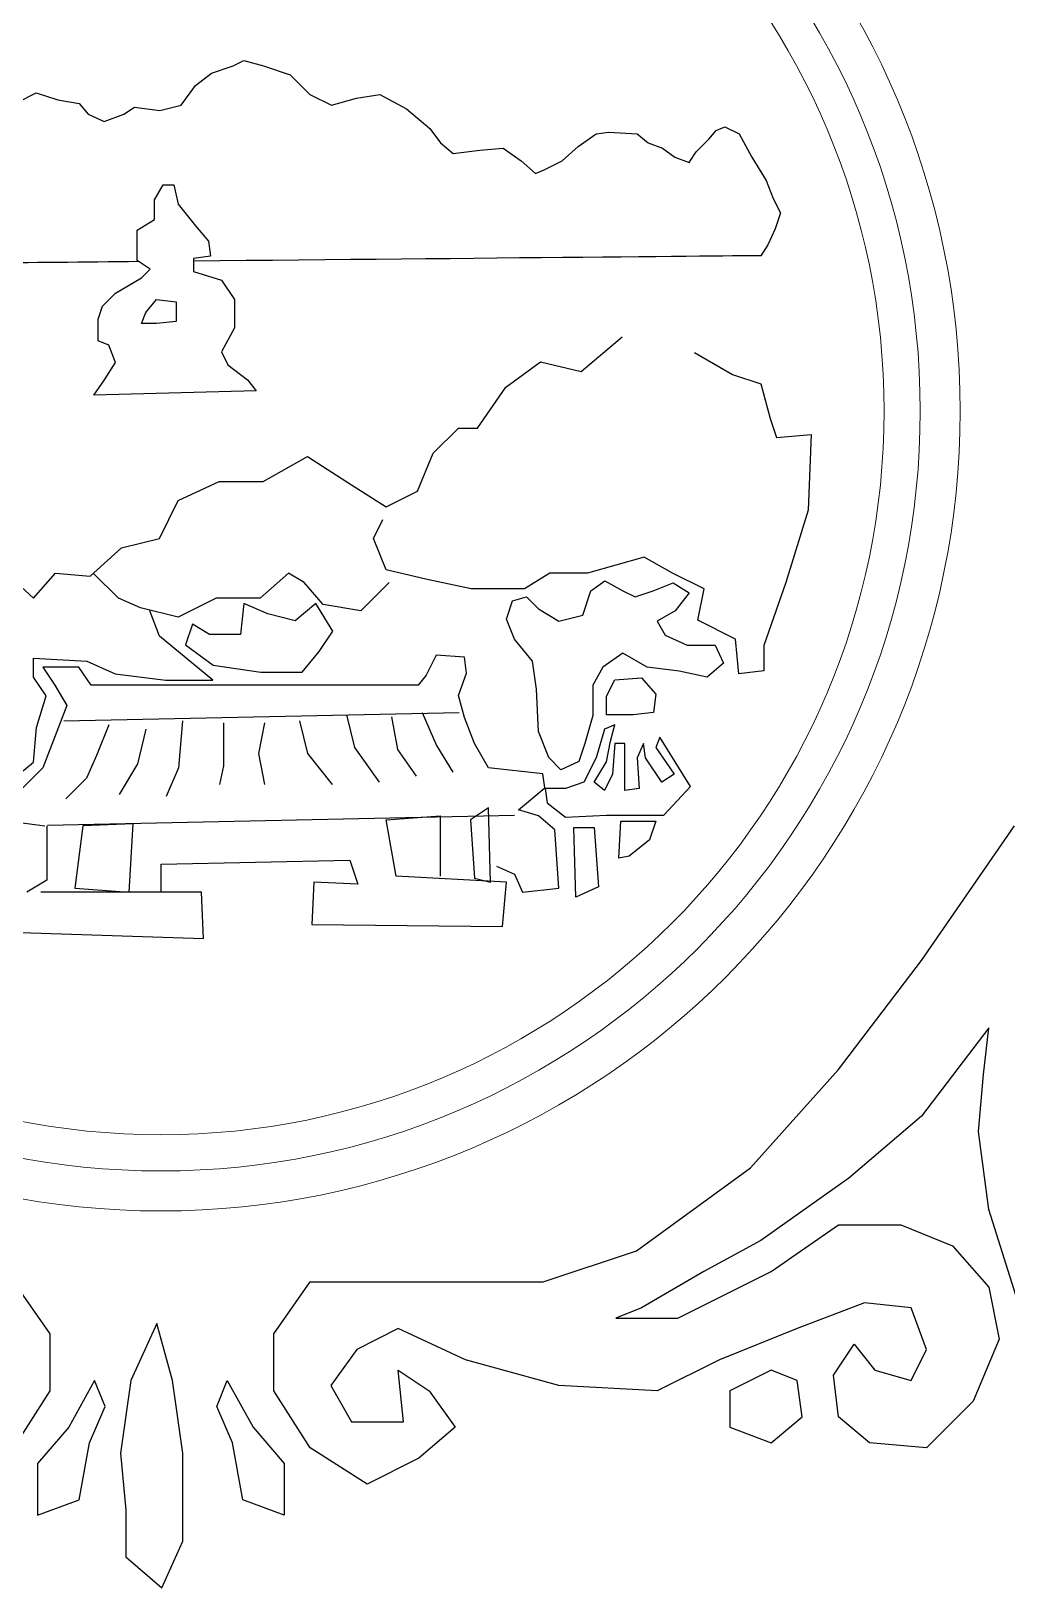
# Model space of a CAD drawing. Header units: millimetres. Extents: x -4199 to 23701, y -2708 to 11766.
# Drawn here: x -3291 to -2899, y 5671 to 6295 of the extents above; entities that cross this region are included whole.
import ezdxf

# ---------------------------------------------------------------- set-up
doc = ezdxf.new("R2010")
doc.units = ezdxf.units.MM
doc.styles.add('宋体', font='')
doc.styles.add('工程字', font='')
doc.styles.get('宋体').set_extended_font_data('SimSun')
doc.styles.get('工程字').set_extended_font_data('SimSun')

# ---------------------------------------------------------------- blocks, each defined once
blk = doc.blocks.new('ORDER_FORM')
at = {"color": 0, "linetype": 'Continuous', "lineweight": 0}
for radius in [320.88, 304.83, 290.31]:
    blk.add_circle((960.46, 8851.29), radius, dxfattribs=at)
at = {"color": 0}
for points in [[(974.32, 8981.83), (974.32, 8981.83), (980.79, 8986.86), (980.79, 8986.86)], [(980.79, 8986.86), (980.79, 8986.86), (989.4, 8989.73), (989.4, 8989.73)], [(989.4, 8989.73), (989.4, 8989.73), (993.71, 8991.88), (993.71, 8991.88)], [(993.71, 8991.88), (993.71, 8991.88), (1001.61, 8989.73), (1001.61, 8989.73)], [(1001.61, 8989.73), (1001.61, 8989.73), (1012.38, 8986.14), (1012.38, 8986.14)], [(1012.38, 8986.14), (1012.38, 8986.14), (1020.28, 8978.24), (1020.28, 8978.24)], [(968.58, 8973.93), (968.58, 8973.93), (974.32, 8981.83), (974.32, 8981.83)], [(903.23, 8975.37), (903.23, 8975.37), (910.41, 8978.96), (910.41, 8978.96)], [(910.41, 8978.96), (910.41, 8978.96), (919.03, 8976.08), (919.03, 8976.08)], [(919.03, 8976.08), (919.03, 8976.08), (927.64, 8974.65), (927.64, 8974.65)], [(927.64, 8974.65), (927.64, 8974.65), (931.23, 8970.34), (931.23, 8970.34)], [(959.96, 8971.78), (959.96, 8971.78), (968.58, 8973.93), (968.58, 8973.93)], [(1020.28, 8978.24), (1020.28, 8978.24), (1028.9, 8973.93), (1028.9, 8973.93)], [(1028.9, 8973.93), (1028.9, 8973.93), (1038.96, 8976.8), (1038.96, 8976.8)], [(1038.96, 8976.8), (1038.96, 8976.8), (1048.29, 8978.24), (1048.29, 8978.24)], [(1048.29, 8978.24), (1048.29, 8978.24), (1059.06, 8972.49), (1059.06, 8972.49)], [(931.23, 8970.34), (931.23, 8970.34), (937.7, 8967.47), (937.7, 8967.47)], [(937.7, 8967.47), (937.7, 8967.47), (945.6, 8970.34), (945.6, 8970.34)], [(945.6, 8970.34), (945.6, 8970.34), (949.91, 8973.21), (949.91, 8973.21)], [(949.91, 8973.21), (949.91, 8973.21), (959.96, 8971.78), (959.96, 8971.78)], [(1059.06, 8972.49), (1059.06, 8972.49), (1068.4, 8964.59), (1068.4, 8964.59)], [(1068.4, 8964.59), (1068.4, 8964.59), (1072.71, 8958.85), (1072.71, 8958.85)], [(1128.01, 8957.41), (1128.01, 8957.41), (1135.19, 8962.44), (1135.19, 8962.44)], [(1135.19, 8962.44), (1135.19, 8962.44), (1140.21, 8963.16), (1140.21, 8963.16)], [(1140.21, 8963.16), (1140.21, 8963.16), (1151.7, 8962.44), (1151.7, 8962.44)], [(1151.7, 8962.44), (1151.7, 8962.44), (1156.01, 8958.85), (1156.01, 8958.85)], [(1180.43, 8960.29), (1180.43, 8960.29), (1183.3, 8963.88), (1183.3, 8963.88)], [(1183.3, 8963.88), (1183.3, 8963.88), (1186.89, 8965.31), (1186.89, 8965.31)], [(1186.89, 8965.31), (1186.89, 8965.31), (1192.64, 8962.44), (1192.64, 8962.44)], [(1192.64, 8962.44), (1192.64, 8962.44), (1197.67, 8953.1), (1197.67, 8953.1)], [(1072.71, 8958.85), (1072.71, 8958.85), (1077.74, 8954.54), (1077.74, 8954.54)], [(1077.74, 8954.54), (1077.74, 8954.54), (1088.51, 8955.98), (1088.51, 8955.98)], [(1088.51, 8955.98), (1088.51, 8955.98), (1097.84, 8956.69), (1097.84, 8956.69)], [(1097.84, 8956.69), (1097.84, 8956.69), (1105.03, 8951.67), (1105.03, 8951.67)], [(1121.54, 8951.67), (1121.54, 8951.67), (1128.01, 8957.41), (1128.01, 8957.41)], [(1156.01, 8958.85), (1156.01, 8958.85), (1161.76, 8956.69), (1161.76, 8956.69)], [(1161.76, 8956.69), (1161.76, 8956.69), (1166.79, 8953.1), (1166.79, 8953.1)], [(1172.53, 8950.95), (1172.53, 8950.95), (1175.4, 8955.26), (1175.4, 8955.26)], [(1175.4, 8955.26), (1175.4, 8955.26), (1180.43, 8960.29), (1180.43, 8960.29)], [(1105.03, 8951.67), (1105.03, 8951.67), (1110.77, 8946.64), (1110.77, 8946.64)], [(1114.36, 8948.08), (1114.36, 8948.08), (1121.54, 8951.67), (1121.54, 8951.67)], [(1166.79, 8953.1), (1166.79, 8953.1), (1172.53, 8950.95), (1172.53, 8950.95)], [(1197.67, 8953.1), (1197.67, 8953.1), (1203.41, 8943.77), (1203.41, 8943.77)], [(1110.77, 8946.64), (1110.77, 8946.64), (1114.36, 8948.08), (1114.36, 8948.08)], [(1203.41, 8943.77), (1203.41, 8943.77), (1206.28, 8936.59), (1206.28, 8936.59)], [(957.82, 8935.95), (957.82, 8935.95), (961.3, 8942.04), (961.3, 8942.04)], [(961.3, 8942.04), (961.3, 8942.04), (965.64, 8942.04), (965.64, 8942.04)], [(965.64, 8942.04), (965.64, 8942.04), (967.38, 8934.21), (967.38, 8934.21)], [(1206.28, 8936.59), (1206.28, 8936.59), (1209.16, 8930.84), (1209.16, 8930.84)], [(957.82, 8928.13), (957.82, 8928.13), (957.82, 8935.95), (957.82, 8935.95)], [(967.38, 8934.21), (967.38, 8934.21), (974.34, 8925.52), (974.34, 8925.52)], [(1209.16, 8930.84), (1209.16, 8930.84), (1207, 8924.38), (1207, 8924.38)], [(950.87, 8923.78), (950.87, 8923.78), (957.82, 8928.13), (957.82, 8928.13)], [(950.87, 8918.57), (950.87, 8918.57), (950.87, 8923.78), (950.87, 8923.78)], [(974.34, 8925.52), (974.34, 8925.52), (979.55, 8919.44), (979.55, 8919.44)], [(1207, 8924.38), (1207, 8924.38), (1204.13, 8917.91), (1204.13, 8917.91)], [(950.87, 8911.61), (950.87, 8911.61), (950.87, 8918.57), (950.87, 8918.57)], [(979.55, 8919.44), (979.55, 8919.44), (980.42, 8913.35), (980.42, 8913.35)], [(1204.13, 8917.91), (1204.13, 8917.91), (1201.26, 8913.61), (1201.26, 8913.61)], [(951.47, 8911.21), (929.63, 8911), (908.1, 8910.8), (887.74, 8910.6)], [(956.08, 8908.14), (956.08, 8908.14), (950.87, 8911.61), (950.87, 8911.61)], [(1201.26, 8913.61), (1201.26, 8913.61), (1086.85, 8912.51), (973.47, 8911.42)], [(980.42, 8913.35), (980.42, 8913.35), (973.47, 8912.48), (973.47, 8912.48)], [(973.47, 8912.48), (973.47, 8912.48), (973.47, 8907.27), (973.47, 8907.27)], [(952.6, 8904.66), (952.6, 8904.66), (956.08, 8908.14), (956.08, 8908.14)], [(973.47, 8907.27), (973.47, 8907.27), (984.77, 8903.79), (984.77, 8903.79)], [(942.17, 8898.57), (942.17, 8898.57), (952.6, 8904.66), (952.6, 8904.66)], [(984.77, 8903.79), (984.77, 8903.79), (989.98, 8895.97), (989.98, 8895.97)], [(935.22, 8888.14), (935.22, 8888.14), (936.96, 8893.36), (936.96, 8893.36)], [(936.96, 8893.36), (936.96, 8893.36), (942.17, 8898.57), (942.17, 8898.57)], [(954.34, 8890.75), (954.34, 8890.75), (958.69, 8895.97), (958.69, 8895.97)], [(958.69, 8895.97), (958.69, 8895.97), (966.51, 8895.1), (966.51, 8895.1)], [(966.51, 8895.1), (966.51, 8895.1), (966.51, 8887.27), (966.51, 8887.27)], [(989.98, 8895.97), (989.98, 8895.97), (989.98, 8884.67), (989.98, 8884.67)], [(935.22, 8879.45), (935.22, 8879.45), (935.22, 8888.14), (935.22, 8888.14)], [(952.6, 8886.4), (952.6, 8886.4), (954.34, 8890.75), (954.34, 8890.75)], [(958.69, 8886.4), (958.69, 8886.4), (952.6, 8886.4), (952.6, 8886.4)], [(966.51, 8887.27), (966.51, 8887.27), (958.69, 8886.4), (958.69, 8886.4)], [(989.98, 8884.67), (989.98, 8884.67), (984.77, 8875.1), (984.77, 8875.1)], [(1129.21, 8867.2), (1129.21, 8867.2), (1145.65, 8881.11), (1145.65, 8881.11)], [(939.57, 8877.71), (939.57, 8877.71), (935.22, 8879.45), (935.22, 8879.45)], [(942.17, 8870.76), (942.17, 8870.76), (939.57, 8877.71), (939.57, 8877.71)], [(984.77, 8875.1), (984.77, 8875.1), (987.37, 8869.89), (987.37, 8869.89)], [(1174.72, 8874.79), (1174.72, 8874.79), (1189.89, 8865.94), (1189.89, 8865.94)], [(937.83, 8863.8), (937.83, 8863.8), (942.17, 8870.76), (942.17, 8870.76)], [(987.37, 8869.89), (987.37, 8869.89), (995.2, 8863.8), (995.2, 8863.8)], [(1098.88, 8860.88), (1098.88, 8860.88), (1112.78, 8870.99), (1112.78, 8870.99)], [(1112.78, 8870.99), (1112.78, 8870.99), (1129.21, 8867.2), (1129.21, 8867.2)], [(933.48, 8857.72), (933.48, 8857.72), (937.83, 8863.8), (937.83, 8863.8)], [(995.2, 8863.8), (995.2, 8863.8), (998.67, 8859.46), (998.67, 8859.46)], [(1189.89, 8865.94), (1189.89, 8865.94), (1201.27, 8862.15), (1201.27, 8862.15)], [(1201.27, 8862.15), (1201.27, 8862.15), (1205.06, 8848.24), (1205.06, 8848.24)], [(998.67, 8859.46), (998.67, 8859.46), (933.48, 8857.72), (933.48, 8857.72)], [(1087.5, 8844.45), (1087.5, 8844.45), (1098.88, 8860.88), (1098.88, 8860.88)], [(1069.8, 8834.34), (1069.8, 8834.34), (1079.92, 8844.45), (1079.92, 8844.45)], [(1079.92, 8844.45), (1079.92, 8844.45), (1087.5, 8844.45), (1087.5, 8844.45)], [(1205.06, 8848.24), (1205.06, 8848.24), (1207.59, 8840.66), (1207.59, 8840.66)], [(1207.59, 8840.66), (1207.59, 8840.66), (1221.49, 8841.92), (1221.49, 8841.92)], [(1221.49, 8841.92), (1221.49, 8841.92), (1220.23, 8811.58), (1220.23, 8811.58)], [(1001.54, 8822.96), (1001.54, 8822.96), (1019.24, 8833.07), (1019.24, 8833.07)], [(1019.24, 8833.07), (1019.24, 8833.07), (1036.94, 8821.7), (1036.94, 8821.7)], [(1063.48, 8819.17), (1063.48, 8819.17), (1069.8, 8834.34), (1069.8, 8834.34)], [(967.41, 8815.38), (967.41, 8815.38), (983.85, 8822.96), (983.85, 8822.96)], [(983.85, 8822.96), (983.85, 8822.96), (1001.54, 8822.96), (1001.54, 8822.96)], [(1036.94, 8821.7), (1036.94, 8821.7), (1050.84, 8812.85), (1050.84, 8812.85)], [(1050.84, 8812.85), (1050.84, 8812.85), (1063.48, 8819.17), (1063.48, 8819.17)], [(959.83, 8800.21), (959.83, 8800.21), (967.41, 8815.38), (967.41, 8815.38)], [(1220.23, 8811.58), (1220.23, 8811.58), (1211.38, 8782.51), (1211.38, 8782.51)], [(1045.79, 8800.21), (1045.79, 8800.21), (1049.58, 8807.79), (1049.58, 8807.79)], [(944.66, 8796.41), (944.66, 8796.41), (959.83, 8800.21), (959.83, 8800.21)], [(1050.84, 8787.57), (1050.84, 8787.57), (1045.79, 8800.21), (1045.79, 8800.21)], [(932.02, 8785.04), (932.02, 8785.04), (944.66, 8796.41), (944.66, 8796.41)], [(1154.5, 8792.62), (1154.5, 8792.62), (1131.74, 8786.3), (1131.74, 8786.3)], [(1165.87, 8786.3), (1165.87, 8786.3), (1154.5, 8792.62), (1154.5, 8792.62)], [(894.1, 8790.09), (894.1, 8790.09), (909.27, 8776.19), (909.27, 8776.19)], [(909.27, 8776.19), (909.27, 8776.19), (918.12, 8786.3), (918.12, 8786.3)], [(918.12, 8786.3), (918.12, 8786.3), (932.02, 8785.04), (932.02, 8785.04)], [(943.4, 8776.19), (943.4, 8776.19), (933.28, 8786.3), (933.28, 8786.3)], [(1011.66, 8786.3), (1011.66, 8786.3), (1000.28, 8776.19), (1000.28, 8776.19)], [(1017.98, 8782.51), (1017.98, 8782.51), (1011.66, 8786.3), (1011.66, 8786.3)], [(1067.28, 8783.77), (1067.28, 8783.77), (1050.84, 8787.57), (1050.84, 8787.57)], [(1116.57, 8786.3), (1116.57, 8786.3), (1106.46, 8779.98), (1106.46, 8779.98)], [(1131.74, 8786.3), (1131.74, 8786.3), (1116.57, 8786.3), (1116.57, 8786.3)], [(1178.51, 8779.98), (1178.51, 8779.98), (1165.87, 8786.3), (1165.87, 8786.3)], [(1025.56, 8773.66), (1025.56, 8773.66), (1017.98, 8782.51), (1017.98, 8782.51)], [(1052.11, 8782.51), (1052.11, 8782.51), (1040.73, 8771.13), (1040.73, 8771.13)], [(1084.97, 8779.98), (1084.97, 8779.98), (1067.28, 8783.77), (1067.28, 8783.77)], [(1106.46, 8779.98), (1106.46, 8779.98), (1084.97, 8779.98), (1084.97, 8779.98)], [(1133.06, 8779.14), (1133.06, 8779.14), (1138.7, 8783.17), (1138.7, 8783.17)], [(1138.7, 8783.17), (1138.7, 8783.17), (1145.95, 8779.14), (1145.95, 8779.14)], [(1158.04, 8779.14), (1158.04, 8779.14), (1166.1, 8782.37), (1166.1, 8782.37)], [(1166.1, 8782.37), (1166.1, 8782.37), (1172.54, 8778.34), (1172.54, 8778.34)], [(1175.99, 8767.34), (1175.99, 8767.34), (1178.51, 8779.98), (1178.51, 8779.98)], [(1211.38, 8782.51), (1211.38, 8782.51), (1202.53, 8757.23), (1202.53, 8757.23)], [(952.25, 8772.4), (952.25, 8772.4), (943.4, 8776.19), (943.4, 8776.19)], [(982.58, 8776.19), (982.58, 8776.19), (967.41, 8768.61), (967.41, 8768.61)], [(1000.28, 8776.19), (1000.28, 8776.19), (982.58, 8776.19), (982.58, 8776.19)], [(993.75, 8774.04), (993.75, 8774.04), (992.37, 8761.67), (992.37, 8761.67)], [(1003.37, 8769.91), (1003.37, 8769.91), (993.75, 8774.04), (993.75, 8774.04)], [(1022.61, 8774.04), (1022.61, 8774.04), (1014.37, 8767.17), (1014.37, 8767.17)], [(1029.49, 8763.04), (1029.49, 8763.04), (1022.61, 8774.04), (1022.61, 8774.04)], [(1099.21, 8767.86), (1099.21, 8767.86), (1101.63, 8775.11), (1101.63, 8775.11)], [(1101.63, 8775.11), (1101.63, 8775.11), (1107.27, 8776.73), (1107.27, 8776.73)], [(1107.27, 8776.73), (1107.27, 8776.73), (1112.1, 8771.89), (1112.1, 8771.89)], [(1129.83, 8769.47), (1129.83, 8769.47), (1133.06, 8779.14), (1133.06, 8779.14)], [(1145.95, 8779.14), (1145.95, 8779.14), (1150.79, 8776.73), (1150.79, 8776.73)], [(1150.79, 8776.73), (1150.79, 8776.73), (1158.04, 8779.14), (1158.04, 8779.14)], [(1172.54, 8778.34), (1172.54, 8778.34), (1166.9, 8771.08), (1166.9, 8771.08)], [(967.41, 8768.61), (967.41, 8768.61), (952.25, 8772.4), (952.25, 8772.4)], [(959.83, 8761.02), (959.83, 8761.02), (956.04, 8771.13), (956.04, 8771.13)], [(1014.37, 8767.17), (1014.37, 8767.17), (1003.37, 8769.91), (1003.37, 8769.91)], [(1040.73, 8771.13), (1040.73, 8771.13), (1025.56, 8773.66), (1025.56, 8773.66)], [(1102.43, 8759.8), (1102.43, 8759.8), (1099.21, 8767.86), (1099.21, 8767.86)], [(1112.1, 8771.89), (1112.1, 8771.89), (1120.16, 8767.06), (1120.16, 8767.06)], [(1120.16, 8767.06), (1120.16, 8767.06), (1129.83, 8769.47), (1129.83, 8769.47)], [(1166.9, 8771.08), (1166.9, 8771.08), (1159.65, 8767.06), (1159.65, 8767.06)], [(973.13, 8765.79), (973.13, 8765.79), (970.38, 8757.54), (970.38, 8757.54)], [(980, 8761.67), (980, 8761.67), (973.13, 8765.79), (973.13, 8765.79)], [(992.37, 8761.67), (992.37, 8761.67), (980, 8761.67), (980, 8761.67)], [(1023.99, 8754.79), (1023.99, 8754.79), (1029.49, 8763.04), (1029.49, 8763.04)], [(1159.65, 8767.06), (1159.65, 8767.06), (1162.87, 8761.41), (1162.87, 8761.41)], [(1162.87, 8761.41), (1162.87, 8761.41), (1171.74, 8757.38), (1171.74, 8757.38)], [(1191.15, 8759.76), (1191.15, 8759.76), (1175.99, 8767.34), (1175.99, 8767.34)], [(981.32, 8743.32), (981.32, 8743.32), (959.83, 8761.02), (959.83, 8761.02)], [(970.38, 8757.54), (970.38, 8757.54), (981.38, 8749.3), (981.38, 8749.3)], [(1109.68, 8750.94), (1109.68, 8750.94), (1102.43, 8759.8), (1102.43, 8759.8)], [(1171.74, 8757.38), (1171.74, 8757.38), (1183.02, 8757.38), (1183.02, 8757.38)], [(1183.02, 8757.38), (1183.02, 8757.38), (1186.24, 8750.13), (1186.24, 8750.13)], [(1192.42, 8745.85), (1192.42, 8745.85), (1191.15, 8759.76), (1191.15, 8759.76)], [(1202.53, 8757.23), (1202.53, 8757.23), (1202.53, 8747.12), (1202.53, 8747.12)], [(909.27, 8744.59), (909.27, 8744.59), (909.27, 8752.17), (909.27, 8752.17)], [(909.27, 8752.17), (909.27, 8752.17), (930.76, 8750.91), (930.76, 8750.91)], [(930.76, 8750.91), (930.76, 8750.91), (942.13, 8745.85), (942.13, 8745.85)], [(981.38, 8749.3), (981.38, 8749.3), (1000.62, 8746.55), (1000.62, 8746.55)], [(1017.12, 8746.55), (1017.12, 8746.55), (1023.99, 8754.79), (1023.99, 8754.79)], [(1071, 8753.36), (1071, 8753.36), (1066.97, 8745.3), (1066.97, 8745.3)], [(1082.28, 8752.55), (1082.28, 8752.55), (1071, 8753.36), (1071, 8753.36)], [(1083.09, 8746.1), (1083.09, 8746.1), (1082.28, 8752.55), (1082.28, 8752.55)], [(1111.3, 8739.66), (1111.3, 8739.66), (1109.68, 8750.94), (1109.68, 8750.94)], [(1145.95, 8754.16), (1145.95, 8754.16), (1137.89, 8748.52), (1137.89, 8748.52)], [(1155.62, 8748.52), (1155.62, 8748.52), (1145.95, 8754.16), (1145.95, 8754.16)], [(1186.24, 8750.13), (1186.24, 8750.13), (1179.8, 8744.49), (1179.8, 8744.49)], [(914.32, 8737), (914.32, 8737), (909.27, 8744.59), (909.27, 8744.59)], [(927.56, 8748.52), (927.56, 8748.52), (913.05, 8748.52), (913.05, 8748.52)], [(913.05, 8748.52), (913.05, 8748.52), (917.88, 8741.27), (917.88, 8741.27)], [(932.39, 8741.27), (932.39, 8741.27), (927.56, 8748.52), (927.56, 8748.52)], [(942.13, 8745.85), (942.13, 8745.85), (962.36, 8743.32), (962.36, 8743.32)], [(962.36, 8743.32), (962.36, 8743.32), (981.32, 8743.32), (981.32, 8743.32)], [(1000.62, 8746.55), (1000.62, 8746.55), (1017.12, 8746.55), (1017.12, 8746.55)], [(1066.97, 8745.3), (1066.97, 8745.3), (1063.75, 8741.27), (1063.75, 8741.27)], [(1079.87, 8737.24), (1079.87, 8737.24), (1083.09, 8746.1), (1083.09, 8746.1)], [(1137.89, 8748.52), (1137.89, 8748.52), (1133.86, 8741.27), (1133.86, 8741.27)], [(1139.35, 8736.89), (1139.35, 8736.89), (1142.64, 8743.47), (1142.64, 8743.47)], [(1142.64, 8743.47), (1142.64, 8743.47), (1153.32, 8744.29), (1153.32, 8744.29)], [(1153.32, 8744.29), (1153.32, 8744.29), (1159.08, 8737.72), (1159.08, 8737.72)], [(1168.51, 8746.91), (1168.51, 8746.91), (1155.62, 8748.52), (1155.62, 8748.52)], [(1179.8, 8744.49), (1179.8, 8744.49), (1168.51, 8746.91), (1168.51, 8746.91)], [(1202.53, 8747.12), (1202.53, 8747.12), (1192.42, 8745.85), (1192.42, 8745.85)], [(910.53, 8724.36), (910.53, 8724.36), (914.32, 8737), (914.32, 8737)], [(917.88, 8741.27), (917.88, 8741.27), (922.72, 8733.21), (922.72, 8733.21)], [(1063.75, 8741.27), (1063.75, 8741.27), (932.39, 8741.27), (932.39, 8741.27)], [(1082.28, 8728.37), (1082.28, 8728.37), (1079.87, 8737.24), (1079.87, 8737.24)], [(1112.1, 8722.73), (1112.1, 8722.73), (1111.3, 8739.66), (1111.3, 8739.66)], [(1133.86, 8741.27), (1133.86, 8741.27), (1133.86, 8729.18), (1133.86, 8729.18)], [(1139.35, 8729.49), (1139.35, 8729.49), (1139.35, 8736.89), (1139.35, 8736.89)], [(1159.08, 8737.72), (1159.08, 8737.72), (1158.26, 8730.32), (1158.26, 8730.32)], [(922.72, 8733.21), (922.72, 8733.21), (918.69, 8722.73), (918.69, 8722.73)], [(921.48, 8727.03), (921.48, 8727.03), (1080.15, 8730.32), (1080.15, 8730.32)], [(1065.35, 8730.32), (1065.35, 8730.32), (1071.11, 8717.16), (1071.11, 8717.16)], [(1158.26, 8730.32), (1158.26, 8730.32), (1150.03, 8729.49), (1150.03, 8729.49)], [(909.27, 8710.46), (909.27, 8710.46), (910.53, 8724.36), (910.53, 8724.36)], [(939.57, 8725.38), (939.57, 8725.38), (934.64, 8713.05), (934.64, 8713.05)], [(969.17, 8727.03), (969.17, 8727.03), (967.52, 8708.12), (967.52, 8708.12)], [(985.61, 8726.21), (985.61, 8726.21), (985.61, 8708.94), (985.61, 8708.94)], [(1002.05, 8726.21), (1002.05, 8726.21), (999.58, 8713.87), (999.58, 8713.87)], [(1016.03, 8727.03), (1016.03, 8727.03), (1019.32, 8713.87), (1019.32, 8713.87)], [(1034.94, 8729.49), (1034.94, 8729.49), (1038.22, 8716.34), (1038.22, 8716.34)], [(1053.02, 8728.67), (1053.02, 8728.67), (1055.49, 8715.52), (1055.49, 8715.52)], [(1086.31, 8717.9), (1086.31, 8717.9), (1082.28, 8728.37), (1082.28, 8728.37)], [(1133.86, 8729.18), (1133.86, 8729.18), (1130.64, 8717.9), (1130.64, 8717.9)], [(1142.64, 8725.38), (1142.64, 8725.38), (1138.52, 8723.74), (1138.52, 8723.74)], [(1150.03, 8729.49), (1150.03, 8729.49), (1139.35, 8729.49), (1139.35, 8729.49)], [(1140.99, 8718.81), (1140.99, 8718.81), (1142.64, 8725.38), (1142.64, 8725.38)], [(918.69, 8722.73), (918.69, 8722.73), (913.05, 8708.23), (913.05, 8708.23)], [(954.37, 8723.74), (954.37, 8723.74), (951.08, 8709.76), (951.08, 8709.76)], [(1091.96, 8708.23), (1091.96, 8708.23), (1086.31, 8717.9), (1086.31, 8717.9)], [(1116.13, 8712.26), (1116.13, 8712.26), (1112.1, 8722.73), (1112.1, 8722.73)], [(1130.64, 8717.9), (1130.64, 8717.9), (1128.22, 8710.64), (1128.22, 8710.64)], [(1138.52, 8723.74), (1138.52, 8723.74), (1135.24, 8712.23), (1135.24, 8712.23)], [(1139.35, 8710.58), (1139.35, 8710.58), (1140.99, 8718.81), (1140.99, 8718.81)], [(1142.64, 8717.98), (1142.64, 8717.98), (1141.81, 8705.65), (1141.81, 8705.65)], [(1146.75, 8717.98), (1146.75, 8717.98), (1142.64, 8717.98), (1142.64, 8717.98)], [(1146.75, 8699.08), (1146.75, 8699.08), (1146.75, 8717.98), (1146.75, 8717.98)], [(1154.15, 8717.98), (1154.15, 8717.98), (1151.68, 8712.23), (1151.68, 8712.23)], [(1154.97, 8712.23), (1154.97, 8712.23), (1154.15, 8717.98), (1154.15, 8717.98)], [(1160.72, 8720.45), (1160.72, 8720.45), (1159.08, 8716.34), (1159.08, 8716.34)], [(1173.05, 8700.72), (1173.05, 8700.72), (1160.72, 8720.45), (1160.72, 8720.45)], [(934.64, 8713.05), (934.64, 8713.05), (930.53, 8704.01), (930.53, 8704.01)], [(999.58, 8713.87), (999.58, 8713.87), (1002.05, 8701.54), (1002.05, 8701.54)], [(1019.32, 8713.87), (1019.32, 8713.87), (1029.18, 8701.54), (1029.18, 8701.54)], [(1038.22, 8716.34), (1038.22, 8716.34), (1048.09, 8702.36), (1048.09, 8702.36)], [(1055.49, 8715.52), (1055.49, 8715.52), (1062.89, 8704.83), (1062.89, 8704.83)], [(1071.11, 8717.16), (1071.11, 8717.16), (1077.69, 8706.47), (1077.69, 8706.47)], [(1120.97, 8707.42), (1120.97, 8707.42), (1116.13, 8712.26), (1116.13, 8712.26)], [(1135.24, 8712.23), (1135.24, 8712.23), (1130.3, 8702.36), (1130.3, 8702.36)], [(1151.68, 8712.23), (1151.68, 8712.23), (1152.5, 8699.9), (1152.5, 8699.9)], [(1161.54, 8702.36), (1161.54, 8702.36), (1154.97, 8712.23), (1154.97, 8712.23)], [(1159.08, 8716.34), (1159.08, 8716.34), (1166.48, 8705.65), (1166.48, 8705.65)], [(901.68, 8704.14), (901.68, 8704.14), (909.27, 8710.46), (909.27, 8710.46)], [(913.05, 8708.23), (913.05, 8708.23), (904.99, 8700.17), (904.99, 8700.17)], [(951.08, 8709.76), (951.08, 8709.76), (943.68, 8697.43), (943.68, 8697.43)], [(967.52, 8708.12), (967.52, 8708.12), (962.59, 8696.61), (962.59, 8696.61)], [(985.61, 8708.94), (985.61, 8708.94), (983.96, 8701.54), (983.96, 8701.54)], [(1113.71, 8705.81), (1113.71, 8705.81), (1091.96, 8708.23), (1091.96, 8708.23)], [(1114.52, 8700.17), (1114.52, 8700.17), (1113.71, 8705.81), (1113.71, 8705.81)], [(1128.22, 8710.64), (1128.22, 8710.64), (1120.97, 8707.42), (1120.97, 8707.42)], [(1134.41, 8702.36), (1134.41, 8702.36), (1139.35, 8710.58), (1139.35, 8710.58)], [(1141.81, 8705.65), (1141.81, 8705.65), (1138.52, 8699.08), (1138.52, 8699.08)], [(1166.48, 8705.65), (1166.48, 8705.65), (1161.54, 8702.36), (1161.54, 8702.36)], [(930.53, 8704.01), (930.53, 8704.01), (922.3, 8695.79), (922.3, 8695.79)], [(1104.04, 8691.3), (1104.04, 8691.3), (1114.52, 8700.17), (1114.52, 8700.17)], [(1122.9, 8699.9), (1122.9, 8699.9), (1114.68, 8699.9), (1114.68, 8699.9)], [(1114.68, 8699.9), (1114.68, 8699.9), (1115.5, 8694.14), (1115.5, 8694.14)], [(1130.3, 8702.36), (1130.3, 8702.36), (1122.9, 8699.9), (1122.9, 8699.9)], [(1138.52, 8699.08), (1138.52, 8699.08), (1134.41, 8702.36), (1134.41, 8702.36)], [(1152.5, 8699.9), (1152.5, 8699.9), (1146.75, 8699.08), (1146.75, 8699.08)], [(1162.37, 8689.21), (1162.37, 8689.21), (1173.05, 8700.72), (1173.05, 8700.72)], [(1115.5, 8694.14), (1115.5, 8694.14), (1122.9, 8688.39), (1122.9, 8688.39)], [(901.77, 8686.47), (901.77, 8686.47), (913.86, 8684.86), (913.86, 8684.86)], [(914.9, 8685.1), (914.9, 8685.1), (1102.35, 8689.21), (1102.35, 8689.21)], [(1050.86, 8687.27), (1050.86, 8687.27), (1072.61, 8688.88), (1072.61, 8688.88)], [(1054.88, 8664.71), (1054.88, 8664.71), (1050.86, 8687.27), (1050.86, 8687.27)], [(1072.61, 8688.88), (1072.61, 8688.88), (1072.61, 8664.71), (1072.61, 8664.71)], [(1091.96, 8692.11), (1091.96, 8692.11), (1084.7, 8687.27), (1084.7, 8687.27)], [(1084.7, 8687.27), (1084.7, 8687.27), (1086.31, 8663.9), (1086.31, 8663.9)], [(1092.76, 8662.29), (1092.76, 8662.29), (1091.96, 8692.11), (1091.96, 8692.11)], [(1112.1, 8688.88), (1112.1, 8688.88), (1104.04, 8691.3), (1104.04, 8691.3)], [(1118.55, 8683.24), (1118.55, 8683.24), (1112.1, 8688.88), (1112.1, 8688.88)], [(1122.9, 8688.39), (1122.9, 8688.39), (1139.35, 8689.21), (1139.35, 8689.21)], [(1139.35, 8689.21), (1139.35, 8689.21), (1162.37, 8689.21), (1162.37, 8689.21)], [(1144.28, 8671.94), (1144.28, 8671.94), (1145.1, 8686.74), (1145.1, 8686.74)], [(1145.1, 8686.74), (1145.1, 8686.74), (1159.08, 8686.74), (1159.08, 8686.74)], [(1159.08, 8686.74), (1159.08, 8686.74), (1156.61, 8679.34), (1156.61, 8679.34)], [(914.66, 8684.86), (914.66, 8684.86), (914.66, 8670.35), (914.66, 8670.35)], [(929.17, 8684.86), (929.17, 8684.86), (925.94, 8659.87), (925.94, 8659.87)], [(949.31, 8685.66), (949.31, 8685.66), (929.17, 8684.86), (929.17, 8684.86)], [(947.7, 8658.26), (947.7, 8658.26), (949.31, 8685.66), (949.31, 8685.66)], [(1120.16, 8659.87), (1120.16, 8659.87), (1118.55, 8683.24), (1118.55, 8683.24)], [(1126.19, 8684.28), (1126.19, 8684.28), (1134.41, 8684.28), (1134.41, 8684.28)], [(1127.01, 8656.32), (1127.01, 8656.32), (1126.19, 8684.28), (1126.19, 8684.28)], [(1134.41, 8684.28), (1134.41, 8684.28), (1136.06, 8660.43), (1136.06, 8660.43)], [(1265.76, 8630.86), (1265.76, 8630.86), (1303.19, 8684.93), (1303.19, 8684.93)], [(1156.61, 8679.34), (1156.61, 8679.34), (1148.39, 8672.77), (1148.39, 8672.77)], [(914.66, 8670.35), (914.66, 8670.35), (914.66, 8663.1), (914.66, 8663.1)], [(960.6, 8669.54), (960.6, 8669.54), (1036.35, 8671.16), (1036.35, 8671.16)], [(960.6, 8658.26), (960.6, 8658.26), (960.6, 8669.54), (960.6, 8669.54)], [(1036.35, 8671.16), (1036.35, 8671.16), (1039.57, 8661.48), (1039.57, 8661.48)], [(1095.18, 8668.74), (1095.18, 8668.74), (1102.43, 8665.51), (1102.43, 8665.51)], [(1148.39, 8672.77), (1148.39, 8672.77), (1144.28, 8671.94), (1144.28, 8671.94)], [(914.66, 8663.1), (914.66, 8663.1), (906.6, 8658.26), (906.6, 8658.26)], [(1021.84, 8662.29), (1021.84, 8662.29), (1021.04, 8645.37), (1021.04, 8645.37)], [(1039.57, 8661.48), (1039.57, 8661.48), (1021.84, 8662.29), (1021.84, 8662.29)], [(1099.21, 8662.29), (1099.21, 8662.29), (1054.88, 8664.71), (1054.88, 8664.71)], [(1086.31, 8663.9), (1086.31, 8663.9), (1092.76, 8662.29), (1092.76, 8662.29)], [(1097.6, 8644.56), (1097.6, 8644.56), (1099.21, 8662.29), (1099.21, 8662.29)], [(1102.43, 8665.51), (1102.43, 8665.51), (1105.66, 8658.26), (1105.66, 8658.26)], [(976.71, 8658.26), (976.71, 8658.26), (912.24, 8658.26), (912.24, 8658.26)], [(925.94, 8659.87), (925.94, 8659.87), (947.7, 8658.26), (947.7, 8658.26)], [(977.52, 8639.73), (977.52, 8639.73), (976.71, 8658.26), (976.71, 8658.26)], [(1105.66, 8658.26), (1105.66, 8658.26), (1120.16, 8659.87), (1120.16, 8659.87)], [(1136.06, 8660.43), (1136.06, 8660.43), (1127.01, 8656.32), (1127.01, 8656.32)], [(1021.04, 8645.37), (1021.04, 8645.37), (1097.6, 8644.56), (1097.6, 8644.56)], [(904.18, 8642.14), (904.18, 8642.14), (977.52, 8639.73), (977.52, 8639.73)], [(1232.48, 8587.19), (1232.48, 8587.19), (1265.76, 8630.86), (1265.76, 8630.86)], [(1292.79, 8603.82), (1292.79, 8603.82), (1265.76, 8568.47), (1265.76, 8568.47)], [(1290.71, 8585.11), (1290.71, 8585.11), (1292.79, 8603.82), (1292.79, 8603.82)], [(1197.13, 8547.67), (1197.13, 8547.67), (1232.48, 8587.19), (1232.48, 8587.19)], [(1288.63, 8562.23), (1288.63, 8562.23), (1290.71, 8585.11), (1290.71, 8585.11)], [(1265.76, 8568.47), (1265.76, 8568.47), (1236.64, 8543.51), (1236.64, 8543.51)], [(1292.79, 8531.04), (1292.79, 8531.04), (1288.63, 8562.23), (1288.63, 8562.23)], [(1151.37, 8514.4), (1151.37, 8514.4), (1197.13, 8547.67), (1197.13, 8547.67)], [(1236.64, 8543.51), (1236.64, 8543.51), (1201.29, 8518.56), (1201.29, 8518.56)], [(1305.27, 8491.52), (1305.27, 8491.52), (1292.79, 8531.04), (1292.79, 8531.04)], [(1205.45, 8506.08), (1205.45, 8506.08), (1232.48, 8524.8), (1232.48, 8524.8)], [(1232.48, 8524.8), (1232.48, 8524.8), (1257.44, 8524.8), (1257.44, 8524.8)], [(1257.44, 8524.8), (1257.44, 8524.8), (1278.24, 8516.48), (1278.24, 8516.48)], [(1201.29, 8518.56), (1201.29, 8518.56), (1178.41, 8506.08), (1178.41, 8506.08)], [(1113.94, 8501.92), (1113.94, 8501.92), (1151.37, 8514.4), (1151.37, 8514.4)], [(1278.24, 8516.48), (1278.24, 8516.48), (1292.79, 8499.84), (1292.79, 8499.84)], [(1178.41, 8506.08), (1178.41, 8506.08), (1153.45, 8491.52), (1153.45, 8491.52)], [(1168.01, 8487.36), (1168.01, 8487.36), (1205.45, 8506.08), (1205.45, 8506.08)], [(915.97, 8481.12), (915.97, 8481.12), (901.41, 8501.92), (901.41, 8501.92)], [(1005.8, 8481.12), (1005.8, 8481.12), (1020.35, 8501.92), (1020.35, 8501.92)], [(1020.35, 8501.92), (1020.35, 8501.92), (1053.63, 8501.92), (1053.63, 8501.92)], [(1053.63, 8501.92), (1053.63, 8501.92), (1113.94, 8501.92), (1113.94, 8501.92)], [(1292.79, 8499.84), (1292.79, 8499.84), (1296.95, 8479.04), (1296.95, 8479.04)], [(1242.88, 8493.6), (1242.88, 8493.6), (1215.85, 8483.2), (1215.85, 8483.2)], [(1261.6, 8491.52), (1261.6, 8491.52), (1242.88, 8493.6), (1242.88, 8493.6)], [(1153.45, 8491.52), (1153.45, 8491.52), (1143.06, 8487.36), (1143.06, 8487.36)], [(1143.06, 8487.36), (1143.06, 8487.36), (1168.01, 8487.36), (1168.01, 8487.36)], [(1267.84, 8474.88), (1267.84, 8474.88), (1261.6, 8491.52), (1261.6, 8491.52)], [(915.97, 8458.25), (915.97, 8458.25), (915.97, 8481.12), (915.97, 8481.12)], [(958.8, 8485.28), (958.8, 8485.28), (948.4, 8462.41), (948.4, 8462.41)], [(965.04, 8462.41), (965.04, 8462.41), (958.8, 8485.28), (958.8, 8485.28)], [(1005.8, 8458.25), (1005.8, 8458.25), (1005.8, 8481.12), (1005.8, 8481.12)], [(1055.71, 8483.2), (1055.71, 8483.2), (1039.07, 8474.88), (1039.07, 8474.88)], [(1082.74, 8470.72), (1082.74, 8470.72), (1055.71, 8483.2), (1055.71, 8483.2)], [(1215.85, 8483.2), (1215.85, 8483.2), (1184.65, 8470.72), (1184.65, 8470.72)], [(1039.07, 8474.88), (1039.07, 8474.88), (1028.67, 8460.33), (1028.67, 8460.33)], [(1230.4, 8464.48), (1230.4, 8464.48), (1238.72, 8476.96), (1238.72, 8476.96)], [(1238.72, 8476.96), (1238.72, 8476.96), (1247.04, 8466.56), (1247.04, 8466.56)], [(1261.6, 8462.41), (1261.6, 8462.41), (1267.84, 8474.88), (1267.84, 8474.88)], [(1296.95, 8479.04), (1296.95, 8479.04), (1286.56, 8454.09), (1286.56, 8454.09)], [(1120.18, 8460.33), (1120.18, 8460.33), (1082.74, 8470.72), (1082.74, 8470.72)], [(1184.65, 8470.72), (1184.65, 8470.72), (1159.69, 8458.25), (1159.69, 8458.25)], [(933.85, 8462.41), (933.85, 8462.41), (923.45, 8443.69), (923.45, 8443.69)], [(938.01, 8452.01), (938.01, 8452.01), (933.85, 8462.41), (933.85, 8462.41)], [(948.4, 8462.41), (948.4, 8462.41), (944.24, 8433.29), (944.24, 8433.29)], [(969.2, 8433.29), (969.2, 8433.29), (965.04, 8462.41), (965.04, 8462.41)], [(982.92, 8452.01), (982.92, 8452.01), (987.08, 8462.41), (987.08, 8462.41)], [(987.08, 8462.41), (987.08, 8462.41), (997.48, 8443.69), (997.48, 8443.69)], [(1055.71, 8466.56), (1055.71, 8466.56), (1068.19, 8458.25), (1068.19, 8458.25)], [(1057.79, 8445.77), (1057.79, 8445.77), (1055.71, 8466.56), (1055.71, 8466.56)], [(1205.45, 8466.56), (1205.45, 8466.56), (1188.81, 8458.25), (1188.81, 8458.25)], [(1215.85, 8462.41), (1215.85, 8462.41), (1205.45, 8466.56), (1205.45, 8466.56)], [(1217.93, 8447.85), (1217.93, 8447.85), (1215.85, 8462.41), (1215.85, 8462.41)], [(1232.48, 8447.85), (1232.48, 8447.85), (1230.4, 8464.48), (1230.4, 8464.48)], [(1247.04, 8466.56), (1247.04, 8466.56), (1261.6, 8462.41), (1261.6, 8462.41)], [(901.41, 8435.37), (901.41, 8435.37), (915.97, 8458.25), (915.97, 8458.25)], [(1020.35, 8435.37), (1020.35, 8435.37), (1005.8, 8458.25), (1005.8, 8458.25)], [(1028.67, 8460.33), (1028.67, 8460.33), (1036.99, 8445.77), (1036.99, 8445.77)], [(1068.19, 8458.25), (1068.19, 8458.25), (1078.59, 8443.69), (1078.59, 8443.69)], [(1159.69, 8458.25), (1159.69, 8458.25), (1120.18, 8460.33), (1120.18, 8460.33)], [(1188.81, 8458.25), (1188.81, 8458.25), (1188.81, 8443.69), (1188.81, 8443.69)], [(931.77, 8437.45), (931.77, 8437.45), (938.01, 8452.01), (938.01, 8452.01)], [(989.16, 8437.45), (989.16, 8437.45), (982.92, 8452.01), (982.92, 8452.01)], [(1286.56, 8454.09), (1286.56, 8454.09), (1267.84, 8435.37), (1267.84, 8435.37)], [(923.45, 8443.69), (923.45, 8443.69), (910.97, 8429.13), (910.97, 8429.13)], [(997.48, 8443.69), (997.48, 8443.69), (1009.96, 8429.13), (1009.96, 8429.13)], [(1036.99, 8445.77), (1036.99, 8445.77), (1057.79, 8445.77), (1057.79, 8445.77)], [(1078.59, 8443.69), (1078.59, 8443.69), (1064.03, 8431.21), (1064.03, 8431.21)], [(1188.81, 8443.69), (1188.81, 8443.69), (1205.45, 8437.45), (1205.45, 8437.45)], [(1205.45, 8437.45), (1205.45, 8437.45), (1217.93, 8447.85), (1217.93, 8447.85)], [(1244.96, 8437.45), (1244.96, 8437.45), (1232.48, 8447.85), (1232.48, 8447.85)], [(927.61, 8414.57), (927.61, 8414.57), (931.77, 8437.45), (931.77, 8437.45)], [(993.32, 8414.57), (993.32, 8414.57), (989.16, 8437.45), (989.16, 8437.45)], [(1267.84, 8435.37), (1267.84, 8435.37), (1244.96, 8437.45), (1244.96, 8437.45)], [(944.24, 8433.29), (944.24, 8433.29), (946.32, 8410.41), (946.32, 8410.41)], [(969.2, 8397.93), (969.2, 8397.93), (969.2, 8433.29), (969.2, 8433.29)], [(1043.23, 8420.81), (1043.23, 8420.81), (1020.35, 8435.37), (1020.35, 8435.37)], [(1064.03, 8431.21), (1064.03, 8431.21), (1043.23, 8420.81), (1043.23, 8420.81)], [(910.97, 8429.13), (910.97, 8429.13), (910.97, 8408.33), (910.97, 8408.33)], [(1009.96, 8429.13), (1009.96, 8429.13), (1009.96, 8408.33), (1009.96, 8408.33)], [(910.97, 8408.33), (910.97, 8408.33), (927.61, 8414.57), (927.61, 8414.57)], [(1009.96, 8408.33), (1009.96, 8408.33), (993.32, 8414.57), (993.32, 8414.57)], [(946.32, 8410.41), (946.32, 8410.41), (946.32, 8391.7), (946.32, 8391.7)], [(960.88, 8379.22), (960.88, 8379.22), (969.2, 8397.93), (969.2, 8397.93)], [(946.32, 8391.7), (946.32, 8391.7), (960.88, 8379.22), (960.88, 8379.22)]]:
    blk.add_open_spline(points, degree=3, dxfattribs=at)
at = {"color": 0, "style": '工程字'}
blk.add_attdef('TT', (4928.81, 8900.95), '', height=284.33, dxfattribs=at)
at = {"color": 0, "ltscale": 2, "style": '宋体'}
for tag, p, height in [('DHDW', (4659.31, 8462.23), 152.07), ('GDMC', (7468.2, 8462.23), 152.07), ('DHRQ', (10215.24, 8477.13), 121.66), ('ZMKS', (12168.96, 8472.4), 116.34), ('DDH', (10220.09, 8111.03), 152.07), ('CPMC', (4656.52, 8110.78), 139.91), ('FMKS', (12168.96, 8112.46), 116.34), ('MX', (12180.28, 7746.66), 136.87), ('BZ', (3610.59, 7651.66), 152.07), ('SL', (12180.28, 7388.23), 136.87), ('YS', (12194.72, 7042.45), 129.26), ('KX_LEFT', (12507.81, 6672.89), 129.26), ('KX_RIGHT', (13138.68, 6672.89), 129.26), ('WK', (12507.81, 6314.2), 129.26), ('NK', (13138.68, 6314.2), 129.26), ('ZMLS', (12173.09, 5962.56), 121.66), ('FMLS', (12174.02, 5606.74), 121.66), ('ST', (12174.34, 5249.48), 152.07), ('ZWS', (12164.81, 4904.58), 121.66), ('KQJG', (12174.34, 4517.52), 152.07), ('HYSL', (12174.34, 4176.04), 152.07), ('QC_GLASS', (12535.34, 3801.91), 129.26), ('QC_SEAL', (13096.96, 3801.91), 129.26), ('LZ_YES', (12401.13, 3444.1), 129.26), ('LZ_NO', (13106.1, 3444.1), 129.26), ('MM_YES', (12401.13, 3086.28), 129.26), ('MM_NO', (13106.1, 3086.28), 129.26), ('OUTER', (12401.13, 2728.47), 129.26), ('INNER', (13106.1, 2728.47), 129.26), ('QH', (12161.44, 2386.97), 152.07), ('GDK', (12590.31, 2059.63), 129.26), ('DXK', (12819.2, 2076.13), 97.99), ('GXK', (13219.37, 2075.69), 97.99), ('PDK', (12589.47, 1739.12), 129.26), ('PXK', (12818.36, 1755.62), 97.99), ('DJ', (12589.47, 1437.2), 129.26), ('DJG', (12818.36, 1453.7), 97.99), ('MSHD', (12180.61, 1133.79), 152.07), ('BZ_QB', (12512.62, 767.25), 129.26), ('BZ_MX', (13134.99, 767.25), 129.26), ('HHXD', (1009.29, 108.08), 152.07)]:
    blk.add_attdef(tag, p, '', height=height, dxfattribs=at)

msp = doc.modelspace()

# ---------------------------------------------------------------- block references
msp.add_blockref('ORDER_FORM', (-4199.29, -2708.45))

doc.saveas('drawing.dxf')
